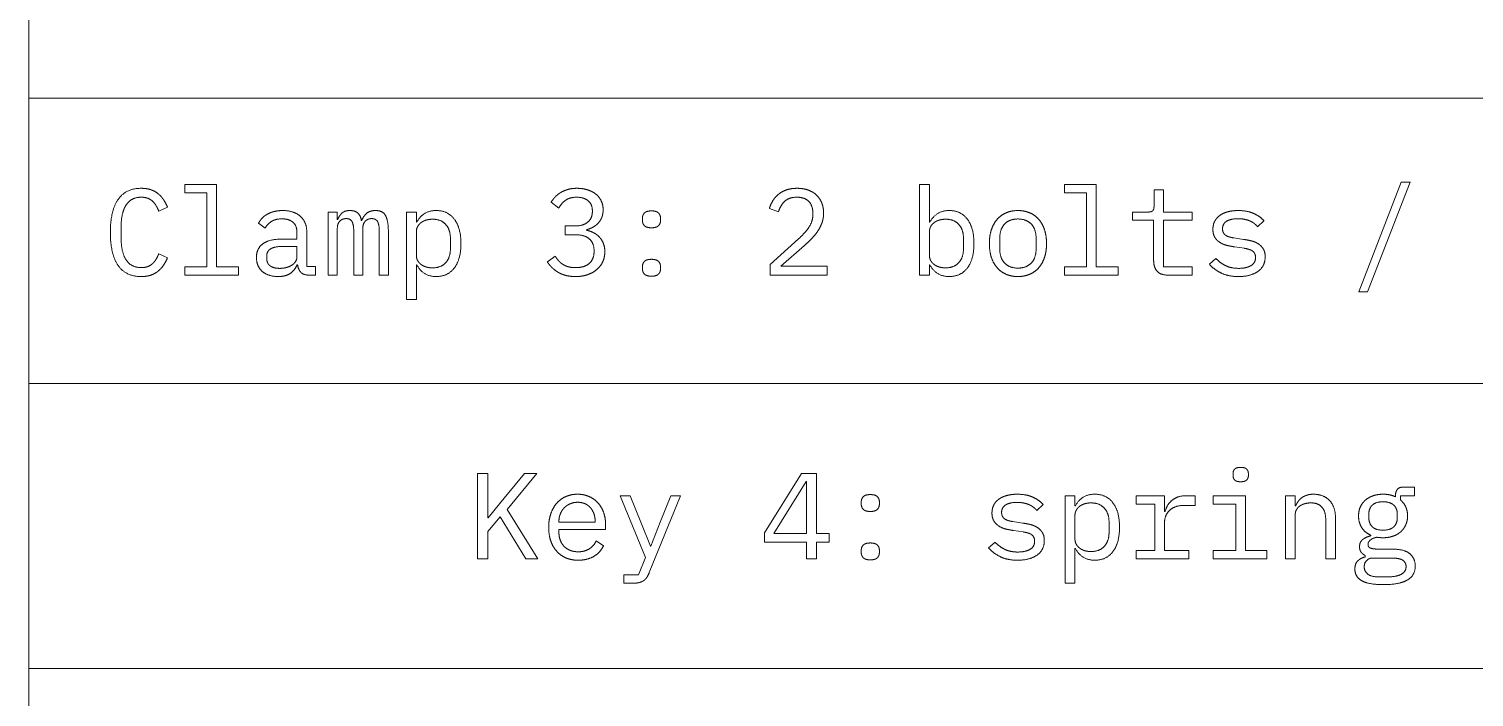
# Model space of a CAD drawing. Header units: millimetres. Extents: x 25 to 584, y 11 to 410.
# Drawn here: x 447.09 to 482.58, y 374.3 to 390.7 of the extents above; entities that cross this region are included whole.
import ezdxf

# ---------------------------------------------------------------- set-up
doc = ezdxf.new("R2010")
doc.units = ezdxf.units.MM
doc.layers.add('dims', color=7, linetype='Continuous', lineweight=5)

msp = doc.modelspace()

# ---------------------------------------------------------------- linework, layer by layer
at = {"layer": 'dims'}
for p, q in [((447.088, 340), (447.088, 410)), ((447.088, 389), (584, 389)), ((450.918, 386.88), (450.918, 386.676)), ((451.698, 386.88), (450.918, 386.88)), ((451.698, 384.864), (451.698, 386.88)), ((468.963, 386.88), (468.963, 384.66)), ((469.203, 386.88), (468.963, 386.88)), ((469.203, 385.956), (469.203, 386.88)), ((472.518, 386.88), (472.518, 386.676)), ((473.298, 386.88), (472.518, 386.88)), ((473.298, 384.864), (473.298, 386.88)), ((480.792, 386.94), (479.748, 384.246)), ((479.964, 384.246), (481.008, 386.94)), ((481.008, 386.94), (480.792, 386.94)), ((450.918, 386.676), (451.458, 386.676)), ((451.458, 386.676), (451.458, 384.864)), ((472.518, 386.676), (473.058, 386.676)), ((473.058, 386.676), (473.058, 384.864)), ((474.72, 386.754), (474.72, 386.349)), ((474.951, 386.754), (474.72, 386.754)), ((474.951, 386.208), (474.951, 386.754)), ((450.276, 386.232), (450.492, 386.331)), ((454.44, 386.208), (454.44, 384.66)), ((454.662, 386.208), (454.44, 386.208)), ((454.662, 386.028), (454.662, 386.208)), ((456.363, 386.208), (456.363, 384.06)), ((456.603, 386.208), (456.363, 386.208)), ((456.603, 385.956), (456.603, 386.208)), ((459.912, 386.448), (460.101, 386.304)), ((460.926, 386.235), (460.926, 386.214)), ((465.273, 386.298), (465.498, 386.214)), ((466.341, 386.175), (466.341, 386.139)), ((474.195, 386.208), (474.195, 386.004)), ((474.579, 386.208), (474.195, 386.208)), ((475.656, 386.208), (474.951, 386.208)), ((475.656, 386.004), (475.656, 386.208)), ((449.355, 385.536), (449.355, 385.878)), ((452.727, 385.932), (452.889, 385.812)), ((454.674, 386.028), (454.662, 386.028)), ((455.262, 386.001), (455.253, 386.001)), ((456.615, 385.956), (456.603, 385.956)), ((460.488, 385.866), (460.257, 385.866)), ((460.257, 385.866), (460.257, 385.65)), ((462.156, 386.055), (462.156, 386.001)), ((462.6, 386.001), (462.6, 386.055)), ((469.215, 385.956), (469.203, 385.956)), ((474.195, 386.004), (474.711, 386.004)), ((474.711, 386.004), (474.711, 385.014)), ((474.951, 386.004), (475.656, 386.004)), ((474.951, 384.864), (474.951, 386.004)), ((477.264, 385.848), (477.42, 385.995)), ((453.672, 385.545), (453.342, 385.545)), ((453.672, 385.698), (453.672, 385.545)), ((453.912, 384.87), (453.912, 385.722)), ((454.662, 384.66), (454.662, 385.797)), ((455.067, 385.695), (455.067, 384.66)), ((455.289, 384.66), (455.289, 385.797)), ((455.694, 385.695), (455.694, 384.66)), ((455.916, 384.66), (455.916, 385.734)), ((456.603, 385.155), (456.603, 385.713)), ((457.44, 385.566), (457.44, 385.302)), ((460.257, 385.65), (460.506, 385.65)), ((460.782, 385.761), (460.782, 385.773)), ((465.99, 385.548), (465.291, 384.918)), ((469.203, 385.155), (469.203, 385.713)), ((470.04, 385.566), (470.04, 385.302)), ((470.931, 385.323), (470.931, 385.545)), ((471.825, 385.545), (471.825, 385.323)), ((476.919, 385.536), (476.676, 385.572)), ((450.492, 385.083), (450.276, 385.182)), ((452.928, 385.068), (452.928, 385.131)), ((453.342, 385.365), (453.672, 385.365)), ((453.672, 385.365), (453.672, 385.11)), ((460.011, 385.125), (459.822, 384.981)), ((460.968, 385.26), (460.968, 385.236)), ((465.552, 384.879), (466.137, 385.389)), ((476.697, 385.353), (476.94, 385.317)), ((450.918, 384.864), (450.918, 384.66)), ((451.458, 384.864), (450.918, 384.864)), ((452.238, 384.864), (451.698, 384.864)), ((452.238, 384.66), (452.238, 384.864)), ((453.672, 384.912), (453.687, 384.912)), ((454.128, 384.87), (453.912, 384.87)), ((454.128, 384.66), (454.128, 384.87)), ((456.603, 384.912), (456.615, 384.912)), ((456.603, 384.06), (456.603, 384.912)), ((462.156, 384.867), (462.156, 384.813)), ((462.6, 384.813), (462.6, 384.867)), ((465.291, 384.918), (465.291, 384.66)), ((466.689, 384.879), (465.552, 384.879)), ((466.689, 384.66), (466.689, 384.879)), ((469.203, 384.912), (469.215, 384.912)), ((469.203, 384.66), (469.203, 384.912)), ((472.518, 384.864), (472.518, 384.66)), ((473.058, 384.864), (472.518, 384.864)), ((473.838, 384.864), (473.298, 384.864)), ((473.838, 384.66), (473.838, 384.864)), ((475.656, 384.864), (474.951, 384.864)), ((475.656, 384.66), (475.656, 384.864)), ((476.241, 385.068), (476.079, 384.927)), ((450.918, 384.66), (452.238, 384.66)), ((453.963, 384.66), (454.128, 384.66)), ((454.44, 384.66), (454.662, 384.66)), ((455.067, 384.66), (455.289, 384.66)), ((455.694, 384.66), (455.916, 384.66)), ((465.291, 384.66), (466.689, 384.66)), ((468.963, 384.66), (469.203, 384.66)), ((472.518, 384.66), (473.838, 384.66)), ((475.053, 384.66), (475.656, 384.66)), ((456.363, 384.06), (456.603, 384.06)), ((479.748, 384.246), (479.964, 384.246)), ((447.088, 382), (584, 382)), ((458.107, 379.79), (458.107, 377.696)), ((458.36, 379.79), (458.107, 379.79)), ((458.36, 378.698), (458.36, 379.79)), ((459.262, 379.79), (458.645, 379.046)), ((458.83, 378.908), (459.565, 379.79)), ((459.565, 379.79), (459.262, 379.79)), ((466.06, 379.79), (465.155, 378.329)), ((466.427, 379.79), (466.06, 379.79)), ((466.427, 378.314), (466.427, 379.79)), ((476.66, 379.787), (476.66, 379.739)), ((477.037, 379.739), (477.037, 379.787)), ((465.38, 378.314), (466.175, 379.595)), ((466.175, 379.595), (466.187, 379.595)), ((466.187, 379.595), (466.187, 378.314)), ((481.12, 379.454), (480.835, 379.454)), ((481.12, 379.244), (481.12, 379.454)), ((461.612, 379.244), (462.235, 377.726)), ((461.857, 379.244), (461.612, 379.244)), ((462.118, 378.596), (461.857, 379.244)), ((462.325, 377.357), (463.093, 379.244)), ((462.853, 379.244), (462.592, 378.596)), ((463.093, 379.244), (462.853, 379.244)), ((467.53, 379.091), (467.53, 379.037)), ((467.975, 379.037), (467.975, 379.091)), ((472.537, 379.244), (472.537, 377.096)), ((472.777, 379.244), (472.537, 379.244)), ((472.777, 378.992), (472.777, 379.244)), ((474.283, 379.244), (474.283, 379.04)), ((474.977, 379.244), (474.283, 379.244)), ((474.977, 378.854), (474.977, 379.244)), ((475.73, 379.244), (475.513, 379.244)), ((475.73, 379.004), (475.73, 379.244)), ((476.17, 379.244), (476.17, 379.04)), ((476.968, 379.244), (476.17, 379.244)), ((476.968, 377.9), (476.968, 379.244)), ((477.947, 379.244), (477.947, 377.696)), ((478.187, 379.244), (477.947, 379.244)), ((478.187, 378.992), (478.187, 379.244)), ((480.65, 379.244), (480.65, 379.217)), ((480.772, 379.244), (481.12, 379.244)), ((480.772, 379.139), (480.772, 379.244)), ((458.36, 378.368), (458.66, 378.722)), ((458.645, 379.046), (458.368, 378.698)), ((458.66, 378.722), (459.292, 377.696)), ((459.587, 377.696), (458.83, 378.908)), ((471.838, 378.884), (471.995, 379.031)), ((472.79, 378.992), (472.777, 378.992)), ((472.777, 378.191), (472.777, 378.749)), ((474.283, 379.04), (474.737, 379.04)), ((474.737, 379.04), (474.737, 377.9)), ((474.992, 378.854), (474.977, 378.854)), ((475.438, 379.004), (475.73, 379.004)), ((476.17, 379.04), (476.728, 379.04)), ((476.728, 379.04), (476.728, 377.9)), ((478.198, 378.992), (478.187, 378.992)), ((478.187, 377.696), (478.187, 378.77)), ((479.995, 378.704), (479.995, 378.791)), ((480.695, 378.791), (480.695, 378.704)), ((458.368, 378.698), (458.36, 378.698)), ((458.36, 377.696), (458.36, 378.368)), ((460.105, 378.59), (460.105, 378.611)), ((460.993, 378.59), (460.105, 378.59)), ((460.105, 378.41), (461.252, 378.41)), ((460.105, 378.338), (460.105, 378.41)), ((460.993, 378.623), (460.993, 378.59)), ((461.252, 378.41), (461.252, 378.524)), ((462.35, 378.008), (462.118, 378.596)), ((462.592, 378.596), (462.362, 378.008)), ((471.493, 378.572), (471.25, 378.608)), ((471.272, 378.389), (471.515, 378.353)), ((473.615, 378.602), (473.615, 378.338)), ((474.977, 377.9), (474.977, 378.569)), ((478.937, 378.647), (478.937, 377.696)), ((479.177, 377.696), (479.177, 378.689)), ((461.2, 378.017), (461.023, 378.137)), ((462.362, 378.008), (462.35, 378.008)), ((465.155, 378.329), (465.155, 378.107)), ((465.155, 378.107), (466.187, 378.107)), ((466.187, 378.314), (465.38, 378.314)), ((466.187, 378.107), (466.187, 377.696)), ((466.738, 378.314), (466.427, 378.314)), ((466.427, 378.107), (466.738, 378.107)), ((466.427, 377.696), (466.427, 378.107)), ((466.738, 378.107), (466.738, 378.314)), ((470.815, 378.104), (470.653, 377.963)), ((480.047, 378.272), (480.047, 378.26)), ((458.107, 377.696), (458.36, 377.696)), ((459.292, 377.696), (459.587, 377.696)), ((462.235, 377.726), (462.062, 377.3)), ((466.187, 377.696), (466.427, 377.696)), ((467.53, 377.903), (467.53, 377.849)), ((467.975, 377.849), (467.975, 377.903)), ((472.777, 377.948), (472.79, 377.948)), ((472.777, 377.096), (472.777, 377.948)), ((474.283, 377.9), (474.283, 377.696)), ((474.737, 377.9), (474.283, 377.9)), ((474.283, 377.696), (475.577, 377.696)), ((475.577, 377.9), (474.977, 377.9)), ((475.577, 377.696), (475.577, 377.9)), ((476.17, 377.9), (476.17, 377.696)), ((476.728, 377.9), (476.17, 377.9)), ((476.17, 377.696), (477.49, 377.696)), ((477.49, 377.9), (476.968, 377.9)), ((477.49, 377.696), (477.49, 377.9)), ((477.947, 377.696), (478.187, 377.696)), ((478.937, 377.696), (479.177, 377.696)), ((479.905, 377.777), (479.905, 377.741)), ((480.037, 377.711), (480.575, 377.711)), ((480.565, 377.933), (480.223, 377.933)), ((461.702, 377.3), (461.702, 377.096)), ((462.062, 377.3), (461.702, 377.3)), ((461.702, 377.096), (461.93, 377.096)), ((472.537, 377.096), (472.777, 377.096)), ((480.467, 377.252), (480.232, 377.252)), ((447.088, 375), (584, 375))]:
    msp.add_line(p, q, dxfattribs=at)
for points in [[(449.275, 386.511), (449.463, 386.79), (449.847, 386.79)], [(449.847, 386.571), (449.598, 386.571), (449.476, 386.382)], [(449.847, 386.79), (449.991, 386.79), (450.096, 386.751)], [(450.01, 386.544), (449.943, 386.571), (449.847, 386.571)], [(450.127, 386.471), (450.078, 386.517), (450.01, 386.544)], [(450.096, 386.751), (450.201, 386.712), (450.276, 386.646)], [(450.276, 386.646), (450.351, 386.58), (450.402, 386.498)], [(459.912, 386.448), (459.951, 386.511), (460.008, 386.573)], [(460.008, 386.573), (460.065, 386.634), (460.141, 386.682)], [(460.141, 386.682), (460.218, 386.73), (460.318, 386.76)], [(460.542, 386.571), (460.374, 386.571), (460.27, 386.498)], [(460.318, 386.76), (460.419, 386.79), (460.548, 386.79)], [(460.819, 386.487), (460.713, 386.571), (460.542, 386.571)], [(460.548, 386.79), (460.683, 386.79), (460.8, 386.755)], [(460.8, 386.755), (460.917, 386.721), (461.004, 386.653)], [(461.004, 386.653), (461.091, 386.586), (461.14, 386.487)], [(465.355, 386.479), (465.408, 386.568), (465.489, 386.637)], [(465.489, 386.637), (465.57, 386.706), (465.685, 386.748)], [(465.948, 386.571), (465.756, 386.571), (465.652, 386.473)], [(465.685, 386.748), (465.801, 386.79), (465.954, 386.79)], [(466.242, 386.468), (466.143, 386.571), (465.948, 386.571)], [(465.954, 386.79), (466.11, 386.79), (466.231, 386.745)], [(466.231, 386.745), (466.353, 386.7), (466.435, 386.619)], [(466.435, 386.619), (466.518, 386.538), (466.561, 386.427)], [(449.088, 385.707), (449.088, 386.232), (449.275, 386.511)], [(449.476, 386.382), (449.355, 386.193), (449.355, 385.878)], [(450.213, 386.363), (450.177, 386.424), (450.127, 386.471)], [(450.276, 386.232), (450.249, 386.301), (450.213, 386.363)], [(450.402, 386.498), (450.453, 386.415), (450.492, 386.331)], [(452.934, 386.149), (453.009, 386.193), (453.105, 386.219)], [(453.105, 386.219), (453.201, 386.244), (453.318, 386.244)], [(453.318, 386.244), (453.591, 386.244), (453.751, 386.106)], [(454.674, 386.028), (454.71, 386.118), (454.776, 386.181)], [(454.776, 386.181), (454.842, 386.244), (454.971, 386.244)], [(454.971, 386.244), (455.106, 386.244), (455.172, 386.177)], [(455.172, 386.177), (455.238, 386.109), (455.253, 386.001)], [(455.262, 386.001), (455.304, 386.106), (455.382, 386.175)], [(455.382, 386.175), (455.46, 386.244), (455.598, 386.244)], [(455.598, 386.244), (455.787, 386.244), (455.851, 386.112)], [(456.615, 385.956), (456.765, 386.244), (457.092, 386.244)], [(457.092, 386.244), (457.377, 386.244), (457.537, 386.031)], [(460.27, 386.498), (460.167, 386.424), (460.101, 386.304)], [(460.816, 385.963), (460.926, 386.061), (460.926, 386.214)], [(460.926, 386.235), (460.926, 386.403), (460.819, 386.487)], [(461.14, 386.487), (461.19, 386.388), (461.19, 386.262)], [(461.19, 386.262), (461.19, 386.16), (461.159, 386.079)], [(462.156, 386.055), (462.156, 386.133), (462.205, 386.184)], [(462.205, 386.184), (462.255, 386.235), (462.378, 386.235)], [(462.378, 386.235), (462.501, 386.235), (462.55, 386.184)], [(462.55, 386.184), (462.6, 386.133), (462.6, 386.055)], [(465.273, 386.298), (465.303, 386.391), (465.355, 386.479)], [(465.652, 386.473), (465.549, 386.376), (465.498, 386.214)], [(466.341, 386.175), (466.341, 386.364), (466.242, 386.468)], [(466.561, 386.427), (466.605, 386.316), (466.605, 386.184)], [(466.605, 386.184), (466.605, 386.064), (466.57, 385.959)], [(469.215, 385.956), (469.365, 386.244), (469.692, 386.244)], [(469.692, 386.244), (469.977, 386.244), (470.137, 386.031)], [(470.864, 386.024), (470.955, 386.13), (471.085, 386.187)], [(471.085, 386.187), (471.216, 386.244), (471.378, 386.244)], [(471.378, 386.244), (471.54, 386.244), (471.67, 386.187)], [(471.67, 386.187), (471.801, 386.13), (471.892, 386.024)], [(474.579, 386.208), (474.657, 386.208), (474.689, 386.239)], [(474.689, 386.239), (474.72, 386.271), (474.72, 386.349)], [(476.343, 386.129), (476.427, 386.187), (476.541, 386.216)], [(476.541, 386.216), (476.655, 386.244), (476.79, 386.244)], [(476.79, 386.244), (477, 386.244), (477.154, 386.178)], [(477.154, 386.178), (477.309, 386.112), (477.42, 385.995)], [(452.727, 385.932), (452.757, 385.992), (452.808, 386.049)], [(452.808, 386.049), (452.859, 386.106), (452.934, 386.149)], [(453.048, 385.979), (452.949, 385.917), (452.889, 385.812)], [(453.303, 386.04), (453.147, 386.04), (453.048, 385.979)], [(453.576, 385.955), (453.48, 386.04), (453.303, 386.04)], [(453.672, 385.698), (453.672, 385.869), (453.576, 385.955)], [(453.751, 386.106), (453.912, 385.968), (453.912, 385.722)], [(454.724, 385.984), (454.662, 385.923), (454.662, 385.797)], [(454.881, 386.046), (454.785, 386.046), (454.724, 385.984)], [(455.026, 385.969), (454.986, 386.046), (454.881, 386.046)], [(455.067, 385.695), (455.067, 385.893), (455.026, 385.969)], [(455.349, 385.984), (455.289, 385.923), (455.289, 385.797)], [(455.505, 386.046), (455.409, 386.046), (455.349, 385.984)], [(455.653, 385.969), (455.613, 386.046), (455.505, 386.046)], [(455.694, 385.695), (455.694, 385.893), (455.653, 385.969)], [(455.851, 386.112), (455.916, 385.98), (455.916, 385.734)], [(456.634, 385.849), (456.603, 385.791), (456.603, 385.713)], [(456.72, 385.949), (456.666, 385.908), (456.634, 385.849)], [(456.846, 386.01), (456.774, 385.989), (456.72, 385.949)], [(456.999, 386.031), (456.918, 386.031), (456.846, 386.01)], [(457.324, 385.903), (457.209, 386.031), (456.999, 386.031)], [(457.44, 385.566), (457.44, 385.776), (457.324, 385.903)], [(457.537, 386.031), (457.698, 385.818), (457.698, 385.434)], [(460.488, 385.866), (460.707, 385.866), (460.816, 385.963)], [(460.941, 385.836), (460.866, 385.794), (460.782, 385.773)], [(461.071, 385.938), (461.016, 385.878), (460.941, 385.836)], [(461.159, 386.079), (461.127, 385.998), (461.071, 385.938)], [(462.205, 385.872), (462.156, 385.923), (462.156, 386.001)], [(462.378, 385.821), (462.255, 385.821), (462.205, 385.872)], [(462.55, 385.872), (462.501, 385.821), (462.378, 385.821)], [(462.6, 386.001), (462.6, 385.923), (462.55, 385.872)], [(465.99, 385.548), (466.143, 385.686), (466.242, 385.831)], [(466.242, 385.831), (466.341, 385.977), (466.341, 386.139)], [(466.57, 385.959), (466.536, 385.854), (466.474, 385.758)], [(469.234, 385.849), (469.203, 385.791), (469.203, 385.713)], [(469.32, 385.949), (469.266, 385.908), (469.234, 385.849)], [(469.446, 386.01), (469.374, 385.989), (469.32, 385.949)], [(469.599, 386.031), (469.518, 386.031), (469.446, 386.01)], [(469.924, 385.903), (469.809, 386.031), (469.599, 386.031)], [(470.04, 385.566), (470.04, 385.776), (469.924, 385.903)], [(470.137, 386.031), (470.298, 385.818), (470.298, 385.434)], [(470.724, 385.767), (470.772, 385.917), (470.864, 386.024)], [(471.054, 385.917), (470.931, 385.797), (470.931, 385.545)], [(471.378, 386.037), (471.177, 386.037), (471.054, 385.917)], [(471.702, 385.917), (471.579, 386.037), (471.378, 386.037)], [(471.825, 385.545), (471.825, 385.797), (471.702, 385.917)], [(471.892, 386.024), (471.984, 385.917), (472.032, 385.767)], [(476.166, 385.782), (476.166, 385.899), (476.212, 385.984)], [(476.212, 385.984), (476.259, 386.07), (476.343, 386.129)], [(476.5, 385.98), (476.403, 385.917), (476.403, 385.797)], [(476.781, 386.043), (476.598, 386.043), (476.5, 385.98)], [(476.961, 386.025), (476.883, 386.043), (476.781, 386.043)], [(477.097, 385.979), (477.039, 386.007), (476.961, 386.025)], [(477.196, 385.915), (477.156, 385.95), (477.097, 385.979)], [(477.264, 385.848), (477.237, 385.881), (477.196, 385.915)], [(449.275, 384.903), (449.088, 385.182), (449.088, 385.707)], [(449.355, 385.536), (449.355, 385.221), (449.476, 385.032)], [(452.833, 385.428), (452.991, 385.545), (453.342, 385.545)], [(460.852, 385.548), (460.737, 385.65), (460.506, 385.65)], [(460.782, 385.761), (460.869, 385.743), (460.95, 385.703)], [(460.968, 385.26), (460.968, 385.446), (460.852, 385.548)], [(460.95, 385.703), (461.031, 385.662), (461.094, 385.598)], [(461.094, 385.598), (461.157, 385.533), (461.195, 385.441)], [(466.327, 385.571), (466.242, 385.479), (466.137, 385.389)], [(466.474, 385.758), (466.413, 385.662), (466.327, 385.571)], [(470.676, 385.434), (470.676, 385.617), (470.724, 385.767)], [(472.032, 385.767), (472.08, 385.617), (472.08, 385.434)], [(476.218, 385.578), (476.166, 385.656), (476.166, 385.782)], [(476.349, 385.454), (476.271, 385.5), (476.218, 385.578)], [(476.521, 385.386), (476.427, 385.407), (476.349, 385.454)], [(476.403, 385.797), (476.403, 385.737), (476.425, 385.696)], [(476.425, 385.696), (476.448, 385.656), (476.487, 385.632)], [(476.487, 385.632), (476.526, 385.608), (476.575, 385.594)], [(476.575, 385.594), (476.625, 385.581), (476.676, 385.572)], [(476.919, 385.536), (477.003, 385.524), (477.096, 385.503)], [(477.096, 385.503), (477.189, 385.482), (477.267, 385.436)], [(450.213, 385.051), (450.249, 385.113), (450.276, 385.182)], [(452.676, 385.095), (452.676, 385.311), (452.833, 385.428)], [(452.82, 384.75), (452.676, 384.876), (452.676, 385.095)], [(453.027, 385.305), (452.928, 385.245), (452.928, 385.131)], [(453.342, 385.365), (453.126, 385.365), (453.027, 385.305)], [(453.64, 384.998), (453.672, 385.05), (453.672, 385.11)], [(456.603, 385.155), (456.603, 385.077), (456.634, 385.019)], [(457.324, 384.965), (457.44, 385.092), (457.44, 385.302)], [(457.698, 385.434), (457.698, 385.05), (457.537, 384.837)], [(460.011, 385.125), (460.053, 385.062), (460.098, 385.011)], [(460.849, 384.945), (460.968, 385.047), (460.968, 385.236)], [(461.232, 385.233), (461.232, 385.098), (461.18, 384.985)], [(461.195, 385.441), (461.232, 385.35), (461.232, 385.233)], [(469.203, 385.155), (469.203, 385.077), (469.234, 385.019)], [(469.924, 384.965), (470.04, 385.092), (470.04, 385.302)], [(470.298, 385.434), (470.298, 385.05), (470.137, 384.837)], [(470.724, 385.099), (470.676, 385.248), (470.676, 385.434)], [(470.864, 384.844), (470.772, 384.951), (470.724, 385.099)], [(470.931, 385.323), (470.931, 385.071), (471.054, 384.951)], [(471.702, 384.951), (471.825, 385.071), (471.825, 385.323)], [(472.032, 385.099), (471.984, 384.951), (471.892, 384.844)], [(472.08, 385.434), (472.08, 385.248), (472.032, 385.099)], [(476.697, 385.353), (476.616, 385.365), (476.521, 385.386)], [(477.042, 385.294), (476.994, 385.308), (476.94, 385.317)], [(477.129, 385.257), (477.09, 385.281), (477.042, 385.294)], [(477.19, 385.193), (477.168, 385.233), (477.129, 385.257)], [(477.213, 385.092), (477.213, 385.152), (477.19, 385.193)], [(477.267, 385.436), (477.345, 385.389), (477.397, 385.311)], [(477.45, 385.107), (477.45, 384.876), (477.271, 384.75)], [(477.397, 385.311), (477.45, 385.233), (477.45, 385.107)], [(449.847, 384.624), (449.463, 384.624), (449.275, 384.903)], [(449.476, 385.032), (449.598, 384.843), (449.847, 384.843)], [(449.847, 384.843), (449.943, 384.843), (450.01, 384.87)], [(450.01, 384.87), (450.078, 384.897), (450.127, 384.944)], [(450.276, 384.768), (450.201, 384.702), (450.096, 384.663)], [(450.127, 384.944), (450.177, 384.99), (450.213, 385.051)], [(450.402, 384.915), (450.351, 384.834), (450.276, 384.768)], [(450.492, 385.083), (450.453, 384.996), (450.402, 384.915)], [(453.207, 384.624), (452.964, 384.624), (452.82, 384.75)], [(452.928, 385.068), (452.928, 384.948), (453.013, 384.886)], [(453.013, 384.886), (453.099, 384.825), (453.249, 384.825)], [(453.249, 384.825), (453.342, 384.825), (453.419, 384.848)], [(453.419, 384.848), (453.495, 384.87), (453.552, 384.908)], [(453.672, 384.912), (453.621, 384.777), (453.508, 384.701)], [(453.552, 384.908), (453.609, 384.945), (453.64, 384.998)], [(453.762, 384.732), (453.702, 384.804), (453.687, 384.912)], [(457.092, 384.624), (456.765, 384.624), (456.615, 384.912)], [(456.634, 385.019), (456.666, 384.96), (456.72, 384.92)], [(456.72, 384.92), (456.774, 384.879), (456.846, 384.858)], [(456.846, 384.858), (456.918, 384.837), (456.999, 384.837)], [(456.999, 384.837), (457.209, 384.837), (457.324, 384.965)], [(457.537, 384.837), (457.377, 384.624), (457.092, 384.624)], [(459.931, 384.849), (459.87, 384.912), (459.822, 384.981)], [(460.075, 384.735), (459.993, 384.786), (459.931, 384.849)], [(460.098, 385.011), (460.143, 384.96), (460.201, 384.923)], [(460.201, 384.923), (460.26, 384.885), (460.335, 384.864)], [(460.335, 384.864), (460.41, 384.843), (460.509, 384.843)], [(460.509, 384.843), (460.731, 384.843), (460.849, 384.945)], [(461.032, 384.794), (460.938, 384.714), (460.804, 384.669)], [(461.18, 384.985), (461.127, 384.873), (461.032, 384.794)], [(462.156, 384.867), (462.156, 384.945), (462.205, 384.996)], [(462.205, 384.684), (462.156, 384.735), (462.156, 384.813)], [(462.205, 384.996), (462.255, 385.047), (462.378, 385.047)], [(462.378, 385.047), (462.501, 385.047), (462.55, 384.996)], [(462.55, 384.996), (462.6, 384.945), (462.6, 384.867)], [(462.6, 384.813), (462.6, 384.735), (462.55, 384.684)], [(469.692, 384.624), (469.365, 384.624), (469.215, 384.912)], [(469.234, 385.019), (469.266, 384.96), (469.32, 384.92)], [(469.32, 384.92), (469.374, 384.879), (469.446, 384.858)], [(469.446, 384.858), (469.518, 384.837), (469.599, 384.837)], [(469.599, 384.837), (469.809, 384.837), (469.924, 384.965)], [(470.137, 384.837), (469.977, 384.624), (469.692, 384.624)], [(471.085, 384.681), (470.955, 384.738), (470.864, 384.844)], [(471.054, 384.951), (471.177, 384.831), (471.378, 384.831)], [(471.378, 384.831), (471.579, 384.831), (471.702, 384.951)], [(471.892, 384.844), (471.801, 384.738), (471.67, 384.681)], [(474.793, 384.759), (474.711, 384.858), (474.711, 385.014)], [(475.053, 384.66), (474.876, 384.66), (474.793, 384.759)], [(476.377, 384.707), (476.202, 384.789), (476.079, 384.927)], [(476.241, 385.068), (476.352, 384.951), (476.484, 384.888)], [(476.484, 384.888), (476.616, 384.825), (476.802, 384.825)], [(477.271, 384.75), (477.093, 384.624), (476.796, 384.624)], [(476.802, 384.825), (476.982, 384.825), (477.097, 384.89)], [(477.097, 384.89), (477.213, 384.954), (477.213, 385.092)], [(450.096, 384.663), (449.991, 384.624), (449.847, 384.624)], [(453.508, 384.701), (453.396, 384.624), (453.207, 384.624)], [(453.963, 384.66), (453.822, 384.66), (453.762, 384.732)], [(460.264, 384.654), (460.158, 384.684), (460.075, 384.735)], [(460.509, 384.624), (460.371, 384.624), (460.264, 384.654)], [(460.804, 384.669), (460.671, 384.624), (460.509, 384.624)], [(462.378, 384.633), (462.255, 384.633), (462.205, 384.684)], [(462.55, 384.684), (462.501, 384.633), (462.378, 384.633)], [(471.378, 384.624), (471.216, 384.624), (471.085, 384.681)], [(471.67, 384.681), (471.54, 384.624), (471.378, 384.624)], [(476.796, 384.624), (476.553, 384.624), (476.377, 384.707)], [(476.66, 379.787), (476.66, 379.853), (476.701, 379.896)], [(476.701, 379.896), (476.743, 379.94), (476.848, 379.94)], [(476.848, 379.94), (476.953, 379.94), (476.995, 379.896)], [(476.995, 379.896), (477.037, 379.853), (477.037, 379.787)], [(476.701, 379.629), (476.66, 379.673), (476.66, 379.739)], [(476.848, 379.586), (476.743, 379.586), (476.701, 379.629)], [(476.995, 379.629), (476.953, 379.586), (476.848, 379.586)], [(477.037, 379.739), (477.037, 379.673), (476.995, 379.629)], [(480.691, 379.394), (480.733, 379.454), (480.835, 379.454)], [(460.051, 379.059), (460.145, 379.166), (460.275, 379.223)], [(460.275, 379.223), (460.405, 379.28), (460.565, 379.28)], [(460.565, 379.082), (460.465, 379.082), (460.381, 379.046)], [(460.565, 379.28), (460.72, 379.28), (460.848, 379.223)], [(460.74, 379.049), (460.66, 379.082), (460.565, 379.082)], [(460.848, 379.223), (460.975, 379.166), (461.065, 379.065)], [(461.065, 379.065), (461.155, 378.965), (461.204, 378.827)], [(467.53, 379.091), (467.53, 379.169), (467.58, 379.22)], [(467.58, 379.22), (467.63, 379.271), (467.752, 379.271)], [(467.752, 379.271), (467.875, 379.271), (467.925, 379.22)], [(467.925, 379.22), (467.975, 379.169), (467.975, 379.091)], [(470.787, 379.02), (470.833, 379.106), (470.917, 379.164)], [(470.917, 379.164), (471.002, 379.223), (471.116, 379.251)], [(471.355, 379.079), (471.172, 379.079), (471.075, 379.016)], [(471.116, 379.251), (471.23, 379.28), (471.365, 379.28)], [(471.535, 379.061), (471.457, 379.079), (471.355, 379.079)], [(471.365, 379.28), (471.575, 379.28), (471.729, 379.214)], [(471.672, 379.014), (471.613, 379.043), (471.535, 379.061)], [(471.729, 379.214), (471.883, 379.148), (471.995, 379.031)], [(472.79, 378.992), (472.94, 379.28), (473.267, 379.28)], [(473.173, 379.067), (473.092, 379.067), (473.02, 379.046)], [(473.499, 378.939), (473.383, 379.067), (473.173, 379.067)], [(473.267, 379.28), (473.552, 379.28), (473.712, 379.067)], [(473.712, 379.067), (473.872, 378.854), (473.872, 378.47)], [(474.992, 378.854), (475.04, 379.037), (475.173, 379.14)], [(475.173, 379.14), (475.307, 379.244), (475.513, 379.244)], [(478.198, 378.992), (478.222, 379.049), (478.259, 379.101)], [(478.259, 379.101), (478.295, 379.154), (478.347, 379.193)], [(478.347, 379.193), (478.4, 379.232), (478.471, 379.256)], [(478.57, 379.067), (478.498, 379.067), (478.429, 379.049)], [(478.471, 379.256), (478.543, 379.28), (478.64, 379.28)], [(478.844, 378.963), (478.75, 379.067), (478.57, 379.067)], [(478.64, 379.28), (478.882, 379.28), (479.03, 379.125)], [(479.03, 379.125), (479.177, 378.971), (479.177, 378.689)], [(479.785, 378.962), (479.827, 379.061), (479.907, 379.131)], [(479.907, 379.131), (479.987, 379.202), (480.097, 379.241)], [(480.343, 379.094), (480.163, 379.094), (480.079, 379.011)], [(480.097, 379.241), (480.208, 379.28), (480.343, 379.28)], [(480.343, 379.28), (480.517, 379.28), (480.65, 379.217)], [(480.609, 379.011), (480.523, 379.094), (480.343, 379.094)], [(480.65, 379.244), (480.65, 379.334), (480.691, 379.394)], [(480.772, 379.139), (480.857, 379.067), (480.902, 378.968)], [(459.853, 378.467), (459.853, 378.653), (459.906, 378.803)], [(459.906, 378.803), (459.958, 378.953), (460.051, 379.059)], [(460.14, 378.798), (460.105, 378.713), (460.105, 378.611)], [(460.236, 378.947), (460.175, 378.884), (460.14, 378.798)], [(460.381, 379.046), (460.297, 379.01), (460.236, 378.947)], [(460.875, 378.954), (460.819, 379.016), (460.74, 379.049)], [(460.962, 378.809), (460.93, 378.893), (460.875, 378.954)], [(460.993, 378.623), (460.993, 378.725), (460.962, 378.809)], [(461.204, 378.827), (461.252, 378.689), (461.252, 378.524)], [(467.58, 378.908), (467.53, 378.959), (467.53, 379.037)], [(467.752, 378.857), (467.63, 378.857), (467.58, 378.908)], [(467.925, 378.908), (467.875, 378.857), (467.752, 378.857)], [(467.975, 379.037), (467.975, 378.959), (467.925, 378.908)], [(470.74, 378.818), (470.74, 378.935), (470.787, 379.02)], [(470.793, 378.614), (470.74, 378.692), (470.74, 378.818)], [(471.075, 379.016), (470.977, 378.953), (470.977, 378.833)], [(470.977, 378.833), (470.977, 378.773), (471, 378.732)], [(471, 378.732), (471.022, 378.692), (471.061, 378.668)], [(471.771, 378.951), (471.73, 378.986), (471.672, 379.014)], [(471.838, 378.884), (471.812, 378.917), (471.771, 378.951)], [(472.809, 378.885), (472.777, 378.827), (472.777, 378.749)], [(472.894, 378.984), (472.84, 378.944), (472.809, 378.885)], [(473.02, 379.046), (472.948, 379.025), (472.894, 378.984)], [(473.615, 378.602), (473.615, 378.812), (473.499, 378.939)], [(475.104, 378.884), (474.977, 378.764), (474.977, 378.569)], [(475.438, 379.004), (475.232, 379.004), (475.104, 378.884)], [(478.22, 378.902), (478.187, 378.845), (478.187, 378.77)], [(478.306, 378.995), (478.252, 378.959), (478.22, 378.902)], [(478.429, 379.049), (478.36, 379.031), (478.306, 378.995)], [(478.937, 378.647), (478.937, 378.86), (478.844, 378.963)], [(479.743, 378.746), (479.743, 378.863), (479.785, 378.962)], [(479.823, 378.458), (479.743, 378.581), (479.743, 378.746)], [(480.079, 379.011), (479.995, 378.929), (479.995, 378.791)], [(480.695, 378.791), (480.695, 378.929), (480.609, 379.011)], [(480.902, 378.968), (480.947, 378.869), (480.947, 378.746)], [(480.947, 378.746), (480.947, 378.629), (480.903, 378.53)], [(459.904, 378.135), (459.853, 378.284), (459.853, 378.467)], [(470.924, 378.489), (470.845, 378.536), (470.793, 378.614)], [(471.096, 378.422), (471.002, 378.443), (470.924, 378.489)], [(471.061, 378.668), (471.1, 378.644), (471.15, 378.63)], [(471.272, 378.389), (471.19, 378.401), (471.096, 378.422)], [(471.15, 378.63), (471.2, 378.617), (471.25, 378.608)], [(471.493, 378.572), (471.577, 378.56), (471.67, 378.539)], [(471.616, 378.33), (471.568, 378.344), (471.515, 378.353)], [(471.67, 378.539), (471.763, 378.518), (471.841, 378.471)], [(471.841, 378.471), (471.92, 378.425), (471.972, 378.347)], [(473.872, 378.47), (473.872, 378.086), (473.712, 377.873)], [(480.047, 378.272), (479.902, 378.335), (479.823, 378.458)], [(479.995, 378.704), (479.995, 378.566), (480.079, 378.482)], [(480.079, 378.482), (480.163, 378.398), (480.343, 378.398)], [(480.343, 378.398), (480.523, 378.398), (480.609, 378.482)], [(480.781, 378.36), (480.703, 378.29), (480.591, 378.251)], [(480.609, 378.482), (480.695, 378.566), (480.695, 378.704)], [(480.903, 378.53), (480.86, 378.431), (480.781, 378.36)], [(460.05, 377.88), (459.955, 377.987), (459.904, 378.135)], [(460.105, 378.338), (460.105, 378.236), (460.139, 378.149)], [(460.139, 378.149), (460.172, 378.062), (460.233, 377.999)], [(460.233, 377.999), (460.295, 377.936), (460.383, 377.901)], [(460.849, 377.939), (460.963, 378.011), (461.023, 378.137)], [(461.2, 378.017), (461.132, 377.861), (460.971, 377.76)], [(467.53, 377.903), (467.53, 377.981), (467.58, 378.032)], [(467.58, 378.032), (467.63, 378.083), (467.752, 378.083)], [(467.752, 378.083), (467.875, 378.083), (467.925, 378.032)], [(467.925, 378.032), (467.975, 377.981), (467.975, 377.903)], [(470.815, 378.104), (470.927, 377.987), (471.059, 377.924)], [(471.704, 378.293), (471.665, 378.317), (471.616, 378.33)], [(471.672, 377.925), (471.787, 377.99), (471.787, 378.128)], [(471.765, 378.228), (471.742, 378.269), (471.704, 378.293)], [(471.787, 378.128), (471.787, 378.188), (471.765, 378.228)], [(472.025, 378.143), (472.025, 377.912), (471.846, 377.786)], [(471.972, 378.347), (472.025, 378.269), (472.025, 378.143)], [(472.777, 378.191), (472.777, 378.113), (472.809, 378.054)], [(472.809, 378.054), (472.84, 377.996), (472.894, 377.955)], [(473.173, 377.873), (473.383, 377.873), (473.499, 378)], [(473.499, 378), (473.615, 378.128), (473.615, 378.338)], [(479.767, 377.99), (479.767, 378.11), (479.847, 378.17)], [(479.847, 378.17), (479.927, 378.23), (480.047, 378.26)], [(479.995, 378.116), (479.975, 378.086), (479.975, 378.047)], [(479.975, 378.047), (479.975, 377.978), (480.043, 377.955)], [(480.05, 378.168), (480.017, 378.146), (479.995, 378.116)], [(480.121, 378.204), (480.082, 378.191), (480.05, 378.168)], [(480.197, 378.224), (480.16, 378.218), (480.121, 378.204)], [(480.269, 378.215), (480.232, 378.218), (480.197, 378.224)], [(480.343, 378.212), (480.305, 378.212), (480.269, 378.215)], [(480.591, 378.251), (480.478, 378.212), (480.343, 378.212)], [(460.278, 377.717), (460.145, 377.774), (460.05, 377.88)], [(460.58, 377.66), (460.412, 377.66), (460.278, 377.717)], [(460.383, 377.901), (460.472, 377.867), (460.58, 377.867)], [(460.58, 377.867), (460.735, 377.867), (460.849, 377.939)], [(460.971, 377.76), (460.81, 377.66), (460.58, 377.66)], [(467.58, 377.72), (467.53, 377.771), (467.53, 377.849)], [(467.752, 377.669), (467.63, 377.669), (467.58, 377.72)], [(467.925, 377.72), (467.875, 377.669), (467.752, 377.669)], [(467.975, 377.849), (467.975, 377.771), (467.925, 377.72)], [(470.952, 377.743), (470.777, 377.825), (470.653, 377.963)], [(471.37, 377.66), (471.127, 377.66), (470.952, 377.743)], [(471.059, 377.924), (471.19, 377.861), (471.377, 377.861)], [(471.846, 377.786), (471.667, 377.66), (471.37, 377.66)], [(471.377, 377.861), (471.557, 377.861), (471.672, 377.925)], [(473.267, 377.66), (472.94, 377.66), (472.79, 377.948)], [(472.894, 377.955), (472.948, 377.915), (473.02, 377.894)], [(473.02, 377.894), (473.092, 377.873), (473.173, 377.873)], [(473.712, 377.873), (473.552, 377.66), (473.267, 377.66)], [(479.719, 377.639), (479.785, 377.708), (479.905, 377.741)], [(479.804, 377.861), (479.767, 377.912), (479.767, 377.99)], [(479.905, 377.777), (479.84, 377.81), (479.804, 377.861)], [(480.037, 377.711), (479.882, 377.648), (479.882, 377.501)], [(480.043, 377.955), (480.112, 377.933), (480.223, 377.933)], [(480.565, 377.933), (480.865, 377.933), (481, 377.82)], [(480.835, 377.655), (480.76, 377.711), (480.575, 377.711)], [(480.91, 377.507), (480.91, 377.6), (480.835, 377.655)], [(481, 377.82), (481.135, 377.708), (481.135, 377.519)], [(462.325, 377.357), (462.298, 377.291), (462.265, 377.241)], [(479.653, 377.444), (479.653, 377.57), (479.719, 377.639)], [(479.817, 377.159), (479.653, 377.258), (479.653, 377.444)], [(479.882, 377.501), (479.882, 377.399), (479.962, 377.325)], [(479.962, 377.325), (480.043, 377.252), (480.232, 377.252)], [(480.467, 377.252), (480.677, 377.252), (480.794, 377.316)], [(480.794, 377.316), (480.91, 377.381), (480.91, 377.507)], [(481.135, 377.519), (481.135, 377.285), (480.94, 377.173)], [(462.08, 377.112), (462.017, 377.096), (461.93, 377.096)], [(462.187, 377.16), (462.142, 377.129), (462.08, 377.112)], [(462.265, 377.241), (462.232, 377.192), (462.187, 377.16)], [(480.355, 377.06), (479.98, 377.06), (479.817, 377.159)], [(480.94, 377.173), (480.745, 377.06), (480.355, 377.06)]]:
    msp.add_open_spline(points, degree=2, dxfattribs=at)

doc.saveas('drawing.dxf')
